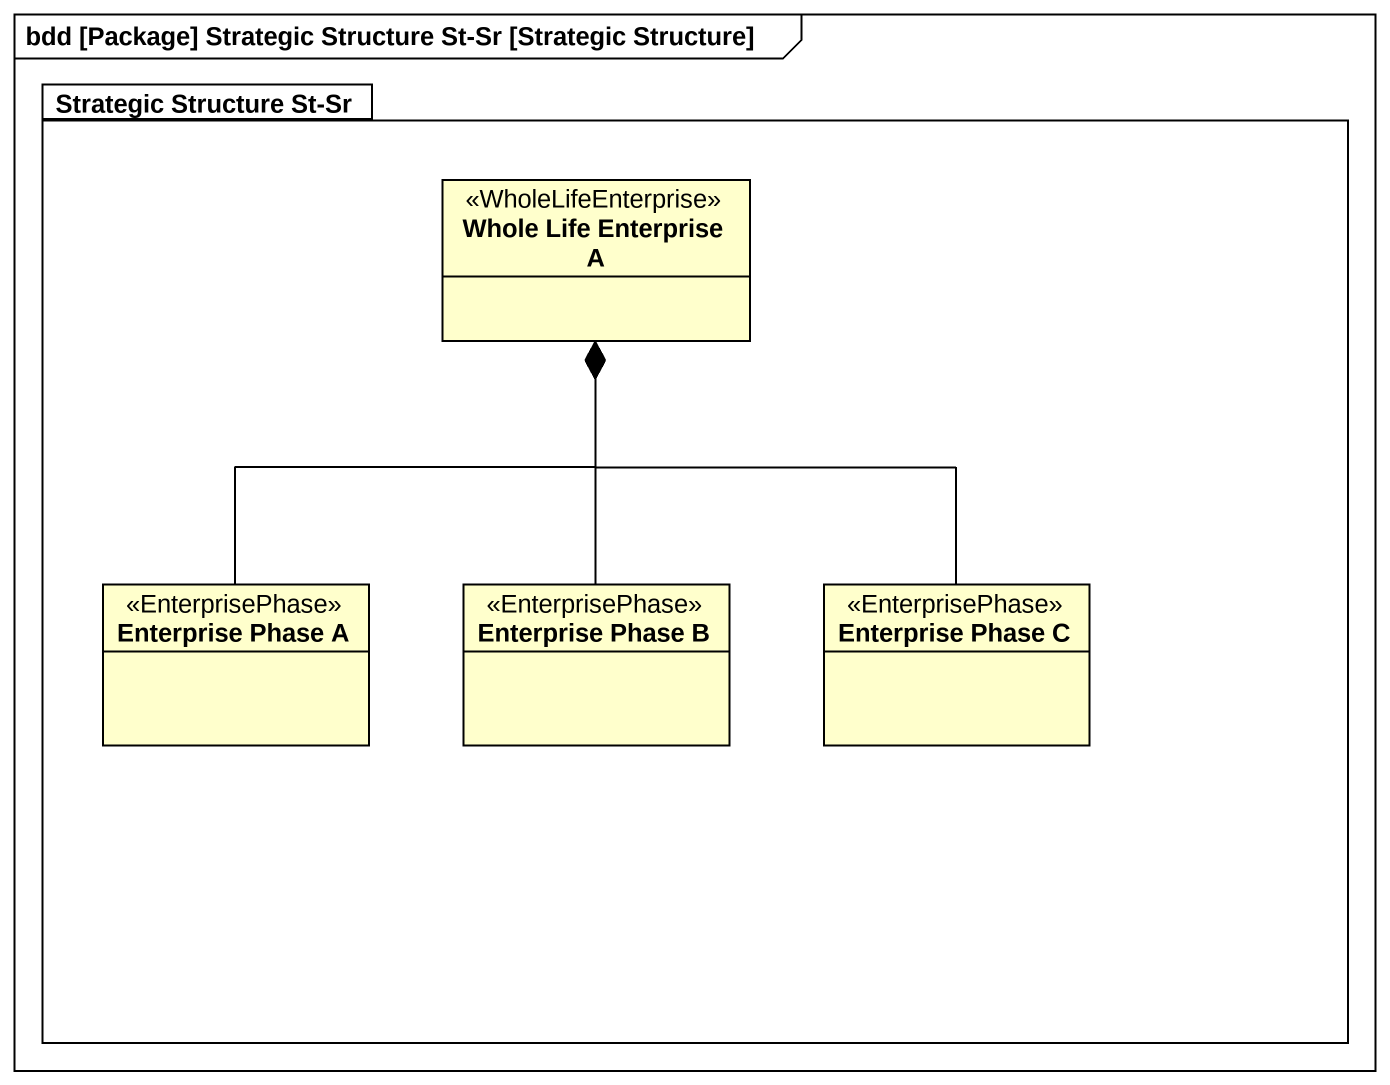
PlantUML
@startuml
mainframe bdd [Package] Strategic Structure St-Sr [Strategic Structure]
hide circle
hide empty members
package "Strategic Structure St-Sr" as Strategic_Structure_St_Sr {
  class "Whole Life Enterprise A" as Whole_Life_Enterprise_A <<WholeLifeEnterprise>>
  class "Enterprise Phase A" as Enterprise_Phase_A <<EnterprisePhase>>
  class "Enterprise Phase B" as Enterprise_Phase_B <<EnterprisePhase>>
  class "Enterprise Phase C" as Enterprise_Phase_C <<EnterprisePhase>>
}
Whole_Life_Enterprise_A *-- Enterprise_Phase_A
Whole_Life_Enterprise_A *-- Enterprise_Phase_B
Whole_Life_Enterprise_A *-- Enterprise_Phase_C
@enduml
